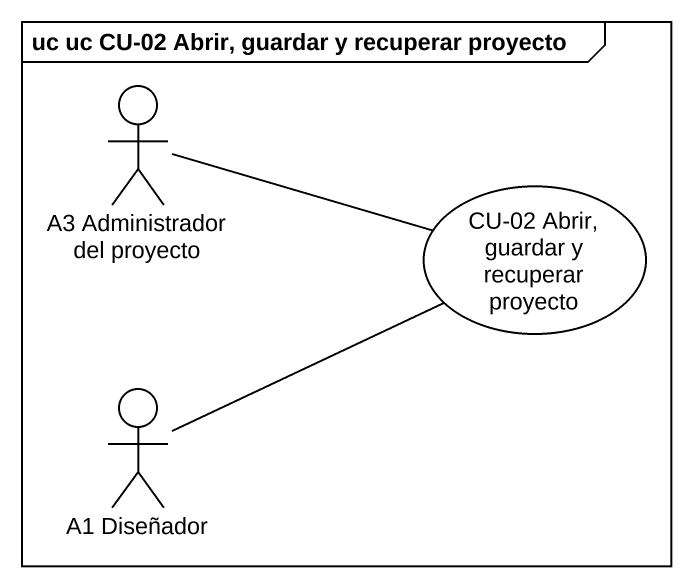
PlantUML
@startuml
mainframe uc uc CU-02 Abrir, guardar y recuperar proyecto
actor "A3 Administrador del proyecto" as A3_Administrador_del
usecase "CU-02 Abrir, guardar y recuperar proyecto" as CU_02_Abrir_guardar_y
actor "A1 Diseñador" as A1_Diseñador
A3_Administrador_del -right- CU_02_Abrir_guardar_y
A1_Diseñador -right- CU_02_Abrir_guardar_y
@enduml
